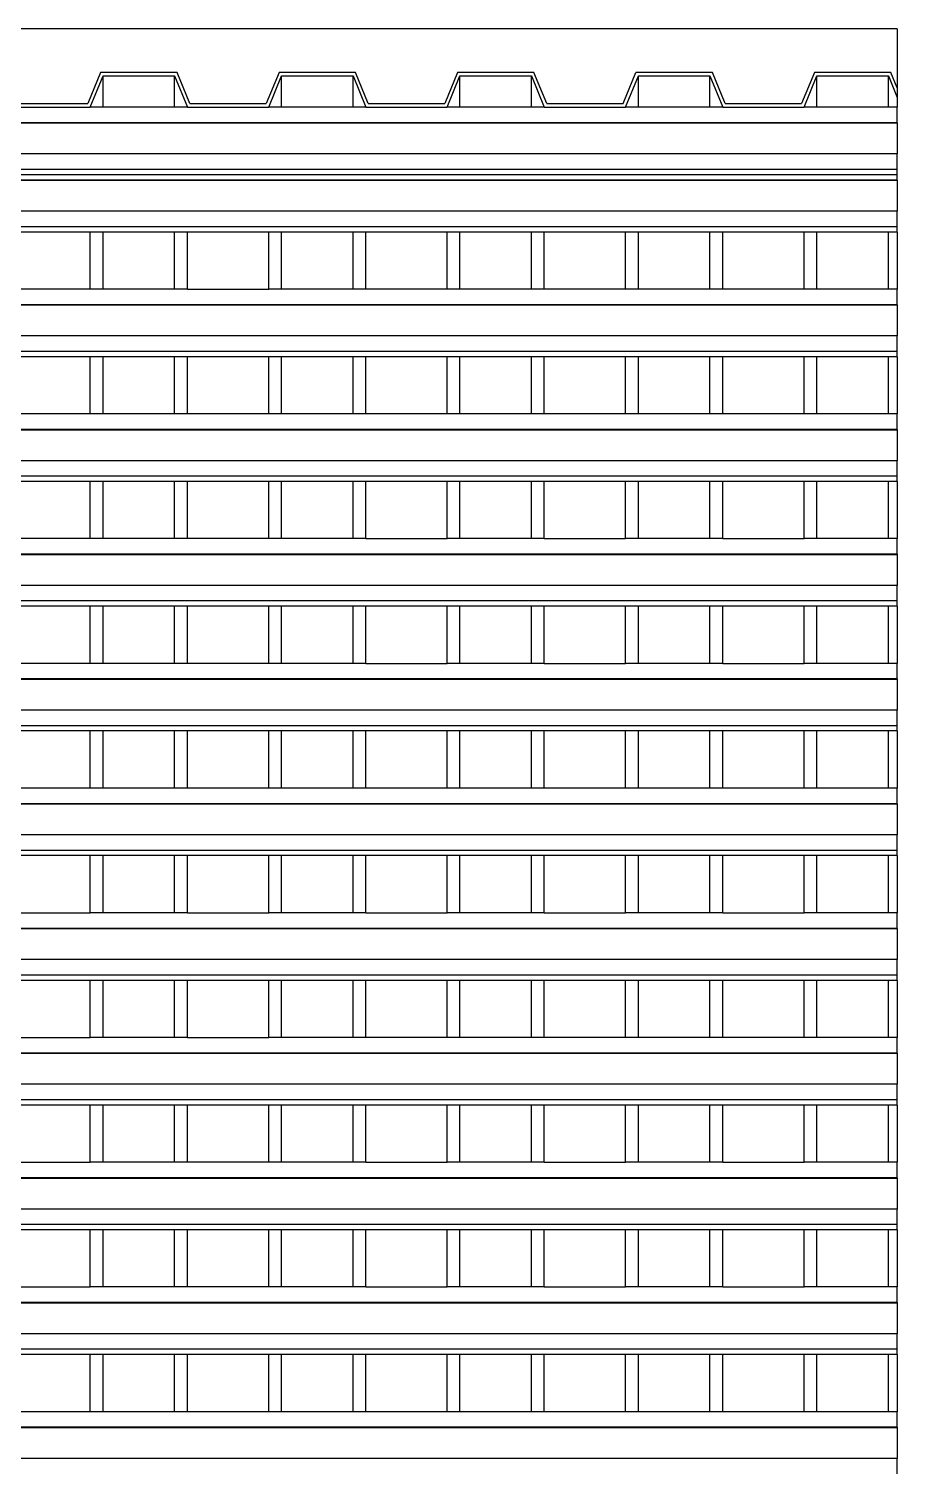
# Model space of a CAD drawing. Extents: x -101 to 101, y -14 to 18.
# Drawn here: x 54.968 to 56.342, y 15.745 to 18.019 of the extents above; entities that cross this region are included whole.
import ezdxf

# ---------------------------------------------------------------- set-up
doc = ezdxf.new("R2010")
doc.units = 0
doc.layers.get('0').update_dxf_attribs({"linetype": 'CONTINUOUS'})

msp = doc.modelspace()

# ---------------------------------------------------------------- linework, layer by layer
for p, q in [((56.3423, 18.019), (53.6493, 18.019)), ((56.3423, 18.019), (56.3423, 17.9253)), ((55.0816, 17.9499), (55.0614, 17.9006)), ((55.0653, 17.895), (55.0855, 17.9443)), ((55.2026, 17.9499), (55.0816, 17.9499)), ((55.0855, 17.9443), (55.1987, 17.9443)), ((55.0855, 17.895), (55.0855, 17.9443)), ((55.1987, 17.895), (55.1987, 17.9443)), ((55.1987, 17.9443), (55.2189, 17.895)), ((55.2228, 17.9006), (55.2026, 17.9499)), ((55.364, 17.9499), (55.3438, 17.9006)), ((55.3477, 17.895), (55.3679, 17.9443)), ((55.485, 17.9499), (55.364, 17.9499)), ((55.3679, 17.895), (55.3679, 17.9443)), ((55.3679, 17.9443), (55.4811, 17.9443)), ((55.4811, 17.9443), (55.5013, 17.895)), ((55.4811, 17.895), (55.4811, 17.9443)), ((55.5052, 17.9006), (55.485, 17.9499)), ((55.6464, 17.9499), (55.6262, 17.9006)), ((55.6301, 17.895), (55.6503, 17.9443)), ((55.7674, 17.9499), (55.6464, 17.9499)), ((55.6503, 17.9443), (55.7635, 17.9443)), ((55.6503, 17.895), (55.6503, 17.9443)), ((55.7635, 17.895), (55.7635, 17.9443)), ((55.7635, 17.9443), (55.7837, 17.895)), ((55.7876, 17.9006), (55.7674, 17.9499)), ((55.9086, 17.9006), (55.9288, 17.9499)), ((55.9125, 17.895), (55.9327, 17.9443)), ((56.0498, 17.9499), (55.9288, 17.9499)), ((55.9327, 17.9443), (56.0459, 17.9443)), ((55.9327, 17.895), (55.9327, 17.9443)), ((56.0459, 17.895), (56.0459, 17.9443)), ((56.0459, 17.9443), (56.0661, 17.895)), ((56.07, 17.9006), (56.0498, 17.9499)), ((56.2112, 17.9499), (56.191, 17.9006)), ((56.1949, 17.895), (56.2151, 17.9443)), ((56.3322, 17.9499), (56.2112, 17.9499)), ((56.2151, 17.9443), (56.3283, 17.9443)), ((56.2151, 17.895), (56.2151, 17.9443)), ((56.3283, 17.895), (56.3283, 17.9443)), ((56.3283, 17.9443), (56.3423, 17.9101)), ((56.3423, 17.9253), (56.3322, 17.9499)), ((56.3423, 17.9253), (56.3423, 17.9101)), ((54.9403, 17.9006), (55.0614, 17.9006)), ((55.2228, 17.9006), (55.3438, 17.9006)), ((55.5052, 17.9006), (55.6262, 17.9006)), ((55.7876, 17.9006), (55.9086, 17.9006)), ((56.07, 17.9006), (56.191, 17.9006)), ((56.3423, 17.9101), (56.3423, 17.895)), ((54.9364, 17.895), (55.0653, 17.895)), ((55.0855, 17.895), (55.0653, 17.895)), ((55.1987, 17.895), (55.0855, 17.895)), ((55.2189, 17.895), (55.1987, 17.895)), ((55.2189, 17.895), (55.3477, 17.895)), ((55.3679, 17.895), (55.3477, 17.895)), ((55.4811, 17.895), (55.3679, 17.895)), ((55.5013, 17.895), (55.4811, 17.895)), ((55.5013, 17.895), (55.6301, 17.895)), ((55.6503, 17.895), (55.6301, 17.895)), ((55.7635, 17.895), (55.6503, 17.895)), ((55.7837, 17.895), (55.7635, 17.895)), ((55.7837, 17.895), (55.9125, 17.895)), ((55.9327, 17.895), (55.9125, 17.895)), ((56.0459, 17.895), (55.9327, 17.895)), ((56.0661, 17.895), (56.0459, 17.895)), ((56.0661, 17.895), (56.1949, 17.895)), ((56.2151, 17.895), (56.1949, 17.895)), ((56.3283, 17.895), (56.2151, 17.895)), ((56.3423, 17.895), (56.3283, 17.895)), ((56.3423, 17.8703), (56.3423, 17.895)), ((56.3423, 17.8703), (38.6477, 17.8703)), ((56.3423, 17.8695), (38.6477, 17.8695)), ((56.3423, 17.8703), (56.3423, 17.8695)), ((56.3423, 17.8695), (56.3423, 17.821)), ((56.3423, 17.821), (38.6477, 17.821)), ((56.3423, 17.7963), (56.3423, 17.821)), ((56.3423, 17.7963), (53.6477, 17.7963)), ((56.3423, 17.7881), (53.6477, 17.7881)), ((56.3423, 17.7881), (56.3423, 17.7963)), ((56.3423, 17.7796), (56.3423, 17.7881)), ((56.3423, 17.7796), (53.6477, 17.7796)), ((56.3423, 17.7788), (53.6477, 17.7788)), ((56.3423, 17.7796), (56.3423, 17.7788)), ((56.3423, 17.7788), (56.3423, 17.7303)), ((56.3423, 17.7303), (53.6477, 17.7303)), ((56.3423, 17.7056), (56.3423, 17.7303)), ((56.3423, 17.7056), (53.6477, 17.7056)), ((55.0653, 17.6974), (54.9364, 17.6974)), ((55.0653, 17.607), (55.0653, 17.6974)), ((55.0855, 17.6974), (55.0653, 17.6974)), ((55.0855, 17.607), (55.0855, 17.6974)), ((55.1987, 17.6974), (55.0855, 17.6974)), ((55.1987, 17.607), (55.1987, 17.6974)), ((55.2189, 17.6974), (55.1987, 17.6974)), ((55.2189, 17.607), (55.2189, 17.6974)), ((55.3477, 17.6974), (55.2189, 17.6974)), ((55.3477, 17.607), (55.3477, 17.6974)), ((55.3679, 17.6974), (55.3477, 17.6974)), ((55.3679, 17.607), (55.3679, 17.6974)), ((55.4811, 17.6974), (55.3679, 17.6974)), ((55.4811, 17.607), (55.4811, 17.6974)), ((55.5013, 17.6974), (55.4811, 17.6974)), ((55.5013, 17.607), (55.5013, 17.6974)), ((55.6301, 17.6974), (55.5013, 17.6974)), ((55.6301, 17.607), (55.6301, 17.6974)), ((55.6503, 17.6974), (55.6301, 17.6974)), ((55.6503, 17.607), (55.6503, 17.6974)), ((55.7635, 17.6974), (55.6503, 17.6974)), ((55.7635, 17.607), (55.7635, 17.6974)), ((55.7837, 17.6974), (55.7635, 17.6974)), ((55.7837, 17.607), (55.7837, 17.6974)), ((55.9125, 17.6974), (55.7837, 17.6974)), ((55.9125, 17.607), (55.9125, 17.6974)), ((55.9327, 17.6974), (55.9125, 17.6974)), ((55.9327, 17.607), (55.9327, 17.6974)), ((56.0459, 17.6974), (55.9327, 17.6974)), ((56.0459, 17.607), (56.0459, 17.6974)), ((56.0661, 17.6974), (56.0459, 17.6974)), ((56.0661, 17.607), (56.0661, 17.6974)), ((56.1949, 17.6974), (56.0661, 17.6974)), ((56.1949, 17.607), (56.1949, 17.6974)), ((56.2151, 17.6974), (56.1949, 17.6974)), ((56.2151, 17.607), (56.2151, 17.6974)), ((56.3283, 17.6974), (56.2151, 17.6974)), ((56.3283, 17.607), (56.3283, 17.6974)), ((56.3423, 17.6974), (56.3283, 17.6974)), ((56.3423, 17.6974), (56.3423, 17.7056)), ((56.3423, 17.6974), (56.3423, 17.607)), ((55.0653, 17.607), (54.9364, 17.607)), ((55.0855, 17.607), (55.0653, 17.607)), ((55.1987, 17.607), (55.0855, 17.607)), ((55.2189, 17.607), (55.1987, 17.607)), ((55.2189, 17.607), (55.3477, 17.607)), ((55.3679, 17.607), (55.3477, 17.607)), ((55.4811, 17.607), (55.3679, 17.607)), ((55.5013, 17.607), (55.4811, 17.607)), ((55.6301, 17.607), (55.5013, 17.607)), ((55.6503, 17.607), (55.6301, 17.607)), ((55.7635, 17.607), (55.6503, 17.607)), ((55.7837, 17.607), (55.7635, 17.607)), ((55.9125, 17.607), (55.7837, 17.607)), ((55.9327, 17.607), (55.9125, 17.607)), ((56.0459, 17.607), (55.9327, 17.607)), ((56.0661, 17.607), (56.0459, 17.607)), ((56.1949, 17.607), (56.0661, 17.607)), ((56.2151, 17.607), (56.1949, 17.607)), ((56.3283, 17.607), (56.2151, 17.607)), ((56.3423, 17.607), (56.3283, 17.607)), ((56.3423, 17.5823), (56.3423, 17.607)), ((56.3423, 17.5823), (53.6477, 17.5823)), ((56.3423, 17.5815), (53.6477, 17.5815)), ((56.3423, 17.5823), (56.3423, 17.5815)), ((56.3423, 17.5815), (56.3423, 17.533)), ((56.3423, 17.533), (53.6477, 17.533)), ((56.3423, 17.5083), (56.3423, 17.533)), ((56.3423, 17.5083), (53.6477, 17.5083)), ((55.0653, 17.5001), (54.9364, 17.5001)), ((55.0653, 17.4097), (55.0653, 17.5001)), ((55.0855, 17.5001), (55.0653, 17.5001)), ((55.0855, 17.4097), (55.0855, 17.5001)), ((55.1987, 17.5001), (55.0855, 17.5001)), ((55.1987, 17.4097), (55.1987, 17.5001)), ((55.2189, 17.5001), (55.1987, 17.5001)), ((55.2189, 17.4097), (55.2189, 17.5001)), ((55.3477, 17.5001), (55.2189, 17.5001)), ((55.3477, 17.4097), (55.3477, 17.5001)), ((55.3679, 17.5001), (55.3477, 17.5001)), ((55.3679, 17.4097), (55.3679, 17.5001)), ((55.4811, 17.5001), (55.3679, 17.5001)), ((55.4811, 17.4097), (55.4811, 17.5001)), ((55.5013, 17.5001), (55.4811, 17.5001)), ((55.5013, 17.4097), (55.5013, 17.5001)), ((55.6301, 17.5001), (55.5013, 17.5001)), ((55.6301, 17.4097), (55.6301, 17.5001)), ((55.6503, 17.5001), (55.6301, 17.5001)), ((55.6503, 17.4097), (55.6503, 17.5001)), ((55.7635, 17.5001), (55.6503, 17.5001)), ((55.7635, 17.4097), (55.7635, 17.5001)), ((55.7837, 17.5001), (55.7635, 17.5001)), ((55.7837, 17.4097), (55.7837, 17.5001)), ((55.9125, 17.5001), (55.7837, 17.5001)), ((55.9125, 17.4097), (55.9125, 17.5001)), ((55.9327, 17.5001), (55.9125, 17.5001)), ((55.9327, 17.4097), (55.9327, 17.5001)), ((56.0459, 17.5001), (55.9327, 17.5001)), ((56.0459, 17.4097), (56.0459, 17.5001)), ((56.0661, 17.5001), (56.0459, 17.5001)), ((56.0661, 17.4097), (56.0661, 17.5001)), ((56.1949, 17.5001), (56.0661, 17.5001)), ((56.1949, 17.4097), (56.1949, 17.5001)), ((56.2151, 17.5001), (56.1949, 17.5001)), ((56.2151, 17.4097), (56.2151, 17.5001)), ((56.3283, 17.5001), (56.2151, 17.5001)), ((56.3283, 17.4097), (56.3283, 17.5001)), ((56.3423, 17.5001), (56.3283, 17.5001)), ((56.3423, 17.5001), (56.3423, 17.5083)), ((56.3423, 17.5001), (56.3423, 17.4097)), ((55.0653, 17.4097), (54.9364, 17.4097)), ((55.0855, 17.4097), (55.0653, 17.4097)), ((55.1987, 17.4097), (55.0855, 17.4097)), ((55.2189, 17.4097), (55.1987, 17.4097)), ((55.3477, 17.4097), (55.2189, 17.4097)), ((55.3679, 17.4097), (55.3477, 17.4097)), ((55.4811, 17.4097), (55.3679, 17.4097)), ((55.5013, 17.4097), (55.4811, 17.4097)), ((55.6301, 17.4097), (55.5013, 17.4097)), ((55.6503, 17.4097), (55.6301, 17.4097)), ((55.7635, 17.4097), (55.6503, 17.4097)), ((55.7837, 17.4097), (55.7635, 17.4097)), ((55.9125, 17.4097), (55.7837, 17.4097)), ((55.9327, 17.4097), (55.9125, 17.4097)), ((56.0459, 17.4097), (55.9327, 17.4097)), ((56.0661, 17.4097), (56.0459, 17.4097)), ((56.1949, 17.4097), (56.0661, 17.4097)), ((56.2151, 17.4097), (56.1949, 17.4097)), ((56.3283, 17.4097), (56.2151, 17.4097)), ((56.3423, 17.4097), (56.3283, 17.4097)), ((56.3423, 17.385), (56.3423, 17.4097)), ((56.3423, 17.385), (53.6477, 17.385)), ((56.3423, 17.3842), (53.6477, 17.3842)), ((56.3423, 17.385), (56.3423, 17.3842)), ((56.3423, 17.3842), (56.3423, 17.3357)), ((56.3423, 17.3357), (53.6477, 17.3357)), ((56.3423, 17.311), (56.3423, 17.3357)), ((56.3423, 17.311), (53.6477, 17.311)), ((56.3423, 17.3028), (56.3423, 17.311)), ((55.0653, 17.3028), (54.9364, 17.3028)), ((55.0653, 17.2124), (55.0653, 17.3028)), ((55.0855, 17.3028), (55.0653, 17.3028)), ((55.0855, 17.2124), (55.0855, 17.3028)), ((55.1987, 17.3028), (55.0855, 17.3028)), ((55.1987, 17.2124), (55.1987, 17.3028)), ((55.2189, 17.3028), (55.1987, 17.3028)), ((55.2189, 17.2124), (55.2189, 17.3028)), ((55.3477, 17.3028), (55.2189, 17.3028)), ((55.3477, 17.2124), (55.3477, 17.3028)), ((55.3679, 17.3028), (55.3477, 17.3028)), ((55.3679, 17.2124), (55.3679, 17.3028)), ((55.4811, 17.3028), (55.3679, 17.3028)), ((55.4811, 17.2124), (55.4811, 17.3028)), ((55.5013, 17.3028), (55.4811, 17.3028)), ((55.5013, 17.2124), (55.5013, 17.3028)), ((55.6301, 17.3028), (55.5013, 17.3028)), ((55.6301, 17.2124), (55.6301, 17.3028)), ((55.6503, 17.3028), (55.6301, 17.3028)), ((55.6503, 17.2124), (55.6503, 17.3028)), ((55.7635, 17.3028), (55.6503, 17.3028)), ((55.7635, 17.2124), (55.7635, 17.3028)), ((55.7837, 17.3028), (55.7635, 17.3028)), ((55.7837, 17.2124), (55.7837, 17.3028)), ((55.9125, 17.3028), (55.7837, 17.3028)), ((55.9125, 17.2124), (55.9125, 17.3028)), ((55.9327, 17.3028), (55.9125, 17.3028)), ((55.9327, 17.2124), (55.9327, 17.3028)), ((56.0459, 17.3028), (55.9327, 17.3028)), ((56.0459, 17.2124), (56.0459, 17.3028)), ((56.0661, 17.3028), (56.0459, 17.3028)), ((56.0661, 17.2124), (56.0661, 17.3028)), ((56.1949, 17.3028), (56.0661, 17.3028)), ((56.1949, 17.2124), (56.1949, 17.3028)), ((56.2151, 17.3028), (56.1949, 17.3028)), ((56.2151, 17.2124), (56.2151, 17.3028)), ((56.3283, 17.3028), (56.2151, 17.3028)), ((56.3283, 17.2124), (56.3283, 17.3028)), ((56.3423, 17.3028), (56.3283, 17.3028)), ((56.3423, 17.3028), (56.3423, 17.2124)), ((55.0653, 17.2124), (54.9364, 17.2124)), ((55.0855, 17.2124), (55.0653, 17.2124)), ((55.1987, 17.2124), (55.0855, 17.2124)), ((55.2189, 17.2124), (55.1987, 17.2124)), ((55.3477, 17.2124), (55.2189, 17.2124)), ((55.3679, 17.2124), (55.3477, 17.2124)), ((55.4811, 17.2124), (55.3679, 17.2124)), ((55.5013, 17.2124), (55.4811, 17.2124)), ((55.5013, 17.2124), (55.6301, 17.2124)), ((55.6503, 17.2124), (55.6301, 17.2124)), ((55.7635, 17.2124), (55.6503, 17.2124)), ((55.7837, 17.2124), (55.7635, 17.2124)), ((55.7837, 17.2124), (55.9125, 17.2124)), ((55.9327, 17.2124), (55.9125, 17.2124)), ((56.0459, 17.2124), (55.9327, 17.2124)), ((56.0661, 17.2124), (56.0459, 17.2124)), ((56.0661, 17.2124), (56.1949, 17.2124)), ((56.2151, 17.2124), (56.1949, 17.2124)), ((56.3283, 17.2124), (56.2151, 17.2124)), ((56.3423, 17.2124), (56.3283, 17.2124)), ((56.3423, 17.1877), (56.3423, 17.2124)), ((56.3423, 17.1877), (53.7377, 17.1877)), ((56.3423, 17.1869), (53.7377, 17.1869)), ((56.3423, 17.1877), (56.3423, 17.1869)), ((56.3423, 17.1869), (56.3423, 17.1384)), ((56.3423, 17.1384), (53.7377, 17.1384)), ((56.3423, 17.1138), (56.3423, 17.1384)), ((56.3423, 17.1138), (53.7377, 17.1138)), ((55.0653, 17.1055), (54.9364, 17.1055)), ((55.0653, 17.0151), (55.0653, 17.1055)), ((55.0855, 17.1055), (55.0653, 17.1055)), ((55.0855, 17.0151), (55.0855, 17.1055)), ((55.1987, 17.1055), (55.0855, 17.1055)), ((55.1987, 17.0151), (55.1987, 17.1055)), ((55.2189, 17.1055), (55.1987, 17.1055)), ((55.2189, 17.0151), (55.2189, 17.1055)), ((55.3477, 17.1055), (55.2189, 17.1055)), ((55.3477, 17.0151), (55.3477, 17.1055)), ((55.3679, 17.1055), (55.3477, 17.1055)), ((55.3679, 17.0151), (55.3679, 17.1055)), ((55.4811, 17.1055), (55.3679, 17.1055)), ((55.4811, 17.0151), (55.4811, 17.1055)), ((55.5013, 17.1055), (55.4811, 17.1055)), ((55.5013, 17.0151), (55.5013, 17.1055)), ((55.6301, 17.1055), (55.5013, 17.1055)), ((55.6301, 17.0151), (55.6301, 17.1055)), ((55.6503, 17.1055), (55.6301, 17.1055)), ((55.6503, 17.0151), (55.6503, 17.1055)), ((55.7635, 17.1055), (55.6503, 17.1055)), ((55.7635, 17.0151), (55.7635, 17.1055)), ((55.7837, 17.1055), (55.7635, 17.1055)), ((55.7837, 17.0151), (55.7837, 17.1055)), ((55.9125, 17.1055), (55.7837, 17.1055)), ((55.9125, 17.0151), (55.9125, 17.1055)), ((55.9327, 17.1055), (55.9125, 17.1055)), ((55.9327, 17.0151), (55.9327, 17.1055)), ((56.0459, 17.1055), (55.9327, 17.1055)), ((56.0459, 17.0151), (56.0459, 17.1055)), ((56.0661, 17.1055), (56.0459, 17.1055)), ((56.0661, 17.0151), (56.0661, 17.1055)), ((56.1949, 17.1055), (56.0661, 17.1055)), ((56.1949, 17.0151), (56.1949, 17.1055)), ((56.2151, 17.1055), (56.1949, 17.1055)), ((56.2151, 17.0151), (56.2151, 17.1055)), ((56.3283, 17.1055), (56.2151, 17.1055)), ((56.3283, 17.0151), (56.3283, 17.1055)), ((56.3423, 17.1055), (56.3283, 17.1055)), ((56.3423, 17.1055), (56.3423, 17.1138)), ((56.3423, 17.1055), (56.3423, 17.0151)), ((55.0653, 17.0151), (54.9364, 17.0151)), ((55.0855, 17.0151), (55.0653, 17.0151)), ((55.1987, 17.0151), (55.0855, 17.0151)), ((55.2189, 17.0151), (55.1987, 17.0151)), ((55.3477, 17.0151), (55.2189, 17.0151)), ((55.3679, 17.0151), (55.3477, 17.0151)), ((55.4811, 17.0151), (55.3679, 17.0151)), ((55.5013, 17.0151), (55.4811, 17.0151)), ((55.5013, 17.0151), (55.6301, 17.0151)), ((55.6503, 17.0151), (55.6301, 17.0151)), ((55.7635, 17.0151), (55.6503, 17.0151)), ((55.7837, 17.0151), (55.7635, 17.0151)), ((55.7837, 17.0151), (55.9125, 17.0151)), ((55.9327, 17.0151), (55.9125, 17.0151)), ((56.0459, 17.0151), (55.9327, 17.0151)), ((56.0661, 17.0151), (56.0459, 17.0151)), ((56.0661, 17.0151), (56.1949, 17.0151)), ((56.2151, 17.0151), (56.1949, 17.0151)), ((56.3283, 17.0151), (56.2151, 17.0151)), ((56.3423, 17.0151), (56.3283, 17.0151)), ((56.3423, 16.9905), (56.3423, 17.0151)), ((56.3423, 16.9905), (53.7377, 16.9905)), ((56.3423, 16.9896), (53.7377, 16.9896)), ((56.3423, 16.9905), (56.3423, 16.9896)), ((56.3423, 16.9896), (56.3423, 16.9411)), ((56.3423, 16.9411), (53.7377, 16.9411)), ((56.3423, 16.9165), (56.3423, 16.9411)), ((56.3423, 16.9165), (53.7377, 16.9165)), ((55.0653, 16.9083), (54.9364, 16.9083)), ((55.0653, 16.8178), (55.0653, 16.9083)), ((55.0855, 16.9083), (55.0653, 16.9083)), ((55.0855, 16.8178), (55.0855, 16.9083)), ((55.1987, 16.9083), (55.0855, 16.9083)), ((55.1987, 16.8178), (55.1987, 16.9083)), ((55.2189, 16.9083), (55.1987, 16.9083)), ((55.2189, 16.8178), (55.2189, 16.9083)), ((55.3477, 16.9083), (55.2189, 16.9083)), ((55.3477, 16.8178), (55.3477, 16.9083)), ((55.3679, 16.9083), (55.3477, 16.9083)), ((55.3679, 16.8178), (55.3679, 16.9083)), ((55.4811, 16.9083), (55.3679, 16.9083)), ((55.4811, 16.8178), (55.4811, 16.9083)), ((55.5013, 16.9083), (55.4811, 16.9083)), ((55.5013, 16.8178), (55.5013, 16.9083)), ((55.6301, 16.9083), (55.5013, 16.9083)), ((55.6301, 16.8178), (55.6301, 16.9083)), ((55.6503, 16.9083), (55.6301, 16.9083)), ((55.6503, 16.8178), (55.6503, 16.9083)), ((55.7635, 16.9083), (55.6503, 16.9083)), ((55.7635, 16.8178), (55.7635, 16.9083)), ((55.7837, 16.9083), (55.7635, 16.9083)), ((55.7837, 16.8178), (55.7837, 16.9083)), ((55.9125, 16.9083), (55.7837, 16.9083)), ((55.9125, 16.8178), (55.9125, 16.9083)), ((55.9327, 16.9083), (55.9125, 16.9083)), ((55.9327, 16.8178), (55.9327, 16.9083)), ((56.0459, 16.9083), (55.9327, 16.9083)), ((56.0459, 16.8178), (56.0459, 16.9083)), ((56.0661, 16.9083), (56.0459, 16.9083)), ((56.0661, 16.8178), (56.0661, 16.9083)), ((56.1949, 16.9083), (56.0661, 16.9083)), ((56.1949, 16.8178), (56.1949, 16.9083)), ((56.2151, 16.9083), (56.1949, 16.9083)), ((56.2151, 16.8178), (56.2151, 16.9083)), ((56.3283, 16.9083), (56.2151, 16.9083)), ((56.3283, 16.8178), (56.3283, 16.9083)), ((56.3423, 16.9083), (56.3283, 16.9083)), ((56.3423, 16.9083), (56.3423, 16.9165)), ((56.3423, 16.9083), (56.3423, 16.8178)), ((55.0653, 16.8178), (54.9364, 16.8178)), ((55.0855, 16.8178), (55.0653, 16.8178)), ((55.1987, 16.8178), (55.0855, 16.8178)), ((55.2189, 16.8178), (55.1987, 16.8178)), ((55.3477, 16.8178), (55.2189, 16.8178)), ((55.3679, 16.8178), (55.3477, 16.8178)), ((55.4811, 16.8178), (55.3679, 16.8178)), ((55.5013, 16.8178), (55.4811, 16.8178)), ((55.6301, 16.8178), (55.5013, 16.8178)), ((55.6503, 16.8178), (55.6301, 16.8178)), ((55.7635, 16.8178), (55.6503, 16.8178)), ((55.7837, 16.8178), (55.7635, 16.8178)), ((55.9125, 16.8178), (55.7837, 16.8178)), ((55.9327, 16.8178), (55.9125, 16.8178)), ((56.0459, 16.8178), (55.9327, 16.8178)), ((56.0661, 16.8178), (56.0459, 16.8178)), ((56.1949, 16.8178), (56.0661, 16.8178)), ((56.2151, 16.8178), (56.1949, 16.8178)), ((56.3283, 16.8178), (56.2151, 16.8178)), ((56.3423, 16.8178), (56.3283, 16.8178)), ((56.3423, 16.7932), (56.3423, 16.8178)), ((56.3423, 16.7932), (53.7377, 16.7932)), ((56.3423, 16.7924), (53.7377, 16.7924)), ((56.3423, 16.7932), (56.3423, 16.7924)), ((56.3423, 16.7924), (56.3423, 16.7439)), ((56.3423, 16.7439), (53.7377, 16.7439)), ((56.3423, 16.7192), (56.3423, 16.7439)), ((56.3423, 16.7192), (53.7377, 16.7192)), ((56.3423, 16.711), (56.3423, 16.7192)), ((55.0653, 16.711), (54.9364, 16.711)), ((55.0653, 16.6206), (55.0653, 16.711)), ((55.0855, 16.711), (55.0653, 16.711)), ((55.0855, 16.6206), (55.0855, 16.711)), ((55.1987, 16.711), (55.0855, 16.711)), ((55.1987, 16.6206), (55.1987, 16.711)), ((55.2189, 16.711), (55.1987, 16.711)), ((55.2189, 16.6206), (55.2189, 16.711)), ((55.3477, 16.711), (55.2189, 16.711)), ((55.3477, 16.6206), (55.3477, 16.711)), ((55.3679, 16.711), (55.3477, 16.711)), ((55.3679, 16.6206), (55.3679, 16.711)), ((55.4811, 16.711), (55.3679, 16.711)), ((55.4811, 16.6206), (55.4811, 16.711)), ((55.5013, 16.711), (55.4811, 16.711)), ((55.5013, 16.6206), (55.5013, 16.711)), ((55.6301, 16.711), (55.5013, 16.711)), ((55.6301, 16.6206), (55.6301, 16.711)), ((55.6503, 16.711), (55.6301, 16.711)), ((55.6503, 16.6206), (55.6503, 16.711)), ((55.7635, 16.711), (55.6503, 16.711)), ((55.7635, 16.6206), (55.7635, 16.711)), ((55.7837, 16.711), (55.7635, 16.711)), ((55.7837, 16.6206), (55.7837, 16.711)), ((55.9125, 16.711), (55.7837, 16.711)), ((55.9125, 16.6206), (55.9125, 16.711)), ((55.9327, 16.711), (55.9125, 16.711)), ((55.9327, 16.6206), (55.9327, 16.711)), ((56.0459, 16.711), (55.9327, 16.711)), ((56.0459, 16.6206), (56.0459, 16.711)), ((56.0661, 16.711), (56.0459, 16.711)), ((56.0661, 16.6206), (56.0661, 16.711)), ((56.1949, 16.711), (56.0661, 16.711)), ((56.1949, 16.6206), (56.1949, 16.711)), ((56.2151, 16.711), (56.1949, 16.711)), ((56.2151, 16.6206), (56.2151, 16.711)), ((56.3283, 16.711), (56.2151, 16.711)), ((56.3283, 16.6206), (56.3283, 16.711)), ((56.3423, 16.711), (56.3283, 16.711)), ((56.3423, 16.711), (56.3423, 16.6206)), ((54.9364, 16.6206), (55.0653, 16.6206)), ((55.0855, 16.6206), (55.0653, 16.6206)), ((55.1987, 16.6206), (55.0855, 16.6206)), ((55.2189, 16.6206), (55.1987, 16.6206)), ((55.2189, 16.6206), (55.3477, 16.6206)), ((55.3679, 16.6206), (55.3477, 16.6206)), ((55.4811, 16.6206), (55.3679, 16.6206)), ((55.5013, 16.6206), (55.4811, 16.6206)), ((55.5013, 16.6206), (55.6301, 16.6206)), ((55.6503, 16.6206), (55.6301, 16.6206)), ((55.7635, 16.6206), (55.6503, 16.6206)), ((55.7837, 16.6206), (55.7635, 16.6206)), ((55.7837, 16.6206), (55.9125, 16.6206)), ((55.9327, 16.6206), (55.9125, 16.6206)), ((56.0459, 16.6206), (55.9327, 16.6206)), ((56.0661, 16.6206), (56.0459, 16.6206)), ((56.0661, 16.6206), (56.1949, 16.6206)), ((56.2151, 16.6206), (56.1949, 16.6206)), ((56.3283, 16.6206), (56.2151, 16.6206)), ((56.3423, 16.6206), (56.3283, 16.6206)), ((56.3423, 16.5959), (56.3423, 16.6206)), ((56.3423, 16.5959), (53.7377, 16.5959)), ((56.3423, 16.5951), (53.7377, 16.5951)), ((56.3423, 16.5959), (56.3423, 16.5951)), ((56.3423, 16.5951), (56.3423, 16.5466)), ((56.3423, 16.5466), (53.7377, 16.5466)), ((56.3423, 16.5219), (56.3423, 16.5466)), ((56.3423, 16.5219), (53.7377, 16.5219)), ((55.0653, 16.5137), (54.9364, 16.5137)), ((55.0653, 16.4233), (55.0653, 16.5137)), ((55.0855, 16.5137), (55.0653, 16.5137)), ((55.0855, 16.4233), (55.0855, 16.5137)), ((55.1987, 16.5137), (55.0855, 16.5137)), ((55.1987, 16.4233), (55.1987, 16.5137)), ((55.2189, 16.5137), (55.1987, 16.5137)), ((55.2189, 16.4233), (55.2189, 16.5137)), ((55.3477, 16.5137), (55.2189, 16.5137)), ((55.3477, 16.4233), (55.3477, 16.5137)), ((55.3679, 16.5137), (55.3477, 16.5137)), ((55.3679, 16.4233), (55.3679, 16.5137)), ((55.4811, 16.5137), (55.3679, 16.5137)), ((55.4811, 16.4233), (55.4811, 16.5137)), ((55.5013, 16.5137), (55.4811, 16.5137)), ((55.5013, 16.4233), (55.5013, 16.5137)), ((55.6301, 16.5137), (55.5013, 16.5137)), ((55.6301, 16.4233), (55.6301, 16.5137)), ((55.6503, 16.5137), (55.6301, 16.5137)), ((55.6503, 16.4233), (55.6503, 16.5137)), ((55.7635, 16.5137), (55.6503, 16.5137)), ((55.7635, 16.4233), (55.7635, 16.5137)), ((55.7837, 16.5137), (55.7635, 16.5137)), ((55.7837, 16.4233), (55.7837, 16.5137)), ((55.9125, 16.5137), (55.7837, 16.5137)), ((55.9125, 16.4233), (55.9125, 16.5137)), ((55.9327, 16.5137), (55.9125, 16.5137)), ((55.9327, 16.4233), (55.9327, 16.5137)), ((56.0459, 16.5137), (55.9327, 16.5137)), ((56.0459, 16.4233), (56.0459, 16.5137)), ((56.0661, 16.5137), (56.0459, 16.5137)), ((56.0661, 16.4233), (56.0661, 16.5137)), ((56.1949, 16.5137), (56.0661, 16.5137)), ((56.1949, 16.4233), (56.1949, 16.5137)), ((56.2151, 16.5137), (56.1949, 16.5137)), ((56.2151, 16.4233), (56.2151, 16.5137)), ((56.3283, 16.5137), (56.2151, 16.5137)), ((56.3283, 16.4233), (56.3283, 16.5137)), ((56.3423, 16.5137), (56.3283, 16.5137)), ((56.3423, 16.5137), (56.3423, 16.5219)), ((56.3423, 16.5137), (56.3423, 16.4233)), ((54.9364, 16.4233), (55.0653, 16.4233)), ((55.0855, 16.4233), (55.0653, 16.4233)), ((55.1987, 16.4233), (55.0855, 16.4233)), ((55.2189, 16.4233), (55.1987, 16.4233)), ((55.2189, 16.4233), (55.3477, 16.4233)), ((55.3679, 16.4233), (55.3477, 16.4233)), ((55.4811, 16.4233), (55.3679, 16.4233)), ((55.5013, 16.4233), (55.4811, 16.4233)), ((55.6301, 16.4233), (55.5013, 16.4233)), ((55.6503, 16.4233), (55.6301, 16.4233)), ((55.7635, 16.4233), (55.6503, 16.4233)), ((55.7837, 16.4233), (55.7635, 16.4233)), ((55.9125, 16.4233), (55.7837, 16.4233)), ((55.9327, 16.4233), (55.9125, 16.4233)), ((56.0459, 16.4233), (55.9327, 16.4233)), ((56.0661, 16.4233), (56.0459, 16.4233)), ((56.1949, 16.4233), (56.0661, 16.4233)), ((56.2151, 16.4233), (56.1949, 16.4233)), ((56.3283, 16.4233), (56.2151, 16.4233)), ((56.3423, 16.4233), (56.3283, 16.4233)), ((56.3423, 16.3986), (56.3423, 16.4233)), ((56.3423, 16.3986), (53.7377, 16.3986)), ((56.3423, 16.3978), (53.7377, 16.3978)), ((56.3423, 16.3986), (56.3423, 16.3978)), ((56.3423, 16.3978), (56.3423, 16.3493)), ((56.3423, 16.3493), (53.7377, 16.3493)), ((56.3423, 16.3246), (56.3423, 16.3493)), ((56.3423, 16.3246), (53.7377, 16.3246)), ((55.0653, 16.3164), (54.9364, 16.3164)), ((55.0653, 16.226), (55.0653, 16.3164)), ((55.0855, 16.3164), (55.0653, 16.3164)), ((55.0855, 16.226), (55.0855, 16.3164)), ((55.1987, 16.3164), (55.0855, 16.3164)), ((55.1987, 16.226), (55.1987, 16.3164)), ((55.2189, 16.3164), (55.1987, 16.3164)), ((55.2189, 16.226), (55.2189, 16.3164)), ((55.3477, 16.3164), (55.2189, 16.3164)), ((55.3477, 16.226), (55.3477, 16.3164)), ((55.3679, 16.3164), (55.3477, 16.3164)), ((55.3679, 16.226), (55.3679, 16.3164)), ((55.4811, 16.3164), (55.3679, 16.3164)), ((55.4811, 16.226), (55.4811, 16.3164)), ((55.5013, 16.3164), (55.4811, 16.3164)), ((55.5013, 16.226), (55.5013, 16.3164)), ((55.6301, 16.3164), (55.5013, 16.3164)), ((55.6301, 16.226), (55.6301, 16.3164)), ((55.6503, 16.3164), (55.6301, 16.3164)), ((55.6503, 16.226), (55.6503, 16.3164)), ((55.7635, 16.3164), (55.6503, 16.3164)), ((55.7635, 16.226), (55.7635, 16.3164)), ((55.7837, 16.3164), (55.7635, 16.3164)), ((55.7837, 16.226), (55.7837, 16.3164)), ((55.9125, 16.3164), (55.7837, 16.3164)), ((55.9125, 16.226), (55.9125, 16.3164)), ((55.9327, 16.3164), (55.9125, 16.3164)), ((55.9327, 16.226), (55.9327, 16.3164)), ((56.0459, 16.3164), (55.9327, 16.3164)), ((56.0459, 16.226), (56.0459, 16.3164)), ((56.0661, 16.3164), (56.0459, 16.3164)), ((56.0661, 16.226), (56.0661, 16.3164)), ((56.1949, 16.3164), (56.0661, 16.3164)), ((56.1949, 16.226), (56.1949, 16.3164)), ((56.2151, 16.3164), (56.1949, 16.3164)), ((56.2151, 16.226), (56.2151, 16.3164)), ((56.3283, 16.3164), (56.2151, 16.3164)), ((56.3283, 16.226), (56.3283, 16.3164)), ((56.3423, 16.3164), (56.3283, 16.3164)), ((56.3423, 16.3164), (56.3423, 16.3246)), ((56.3423, 16.3164), (56.3423, 16.226)), ((54.9364, 16.226), (55.0653, 16.226)), ((55.0855, 16.226), (55.0653, 16.226)), ((55.1987, 16.226), (55.0855, 16.226)), ((55.2189, 16.226), (55.1987, 16.226)), ((55.3477, 16.226), (55.2189, 16.226)), ((55.3679, 16.226), (55.3477, 16.226)), ((55.4811, 16.226), (55.3679, 16.226)), ((55.5013, 16.226), (55.4811, 16.226)), ((55.5013, 16.226), (55.6301, 16.226)), ((55.6503, 16.226), (55.6301, 16.226)), ((55.7635, 16.226), (55.6503, 16.226)), ((55.7837, 16.226), (55.7635, 16.226)), ((55.7837, 16.226), (55.9125, 16.226)), ((55.9327, 16.226), (55.9125, 16.226)), ((56.0459, 16.226), (55.9327, 16.226)), ((56.0661, 16.226), (56.0459, 16.226)), ((56.0661, 16.226), (56.1949, 16.226)), ((56.2151, 16.226), (56.1949, 16.226)), ((56.3283, 16.226), (56.2151, 16.226)), ((56.3423, 16.226), (56.3283, 16.226)), ((56.3423, 16.2013), (56.3423, 16.226)), ((56.3423, 16.2013), (53.7377, 16.2013)), ((56.3423, 16.2005), (53.7377, 16.2005)), ((56.3423, 16.2013), (56.3423, 16.2005)), ((56.3423, 16.2005), (56.3423, 16.152)), ((56.3423, 16.152), (53.7377, 16.152)), ((56.3423, 16.1274), (56.3423, 16.152)), ((56.3423, 16.1274), (53.7377, 16.1274)), ((56.3423, 16.1191), (56.3423, 16.1274)), ((55.0653, 16.1191), (54.9364, 16.1191)), ((55.0653, 16.0287), (55.0653, 16.1191)), ((55.0855, 16.1191), (55.0653, 16.1191)), ((55.0855, 16.0287), (55.0855, 16.1191)), ((55.1987, 16.1191), (55.0855, 16.1191)), ((55.1987, 16.0287), (55.1987, 16.1191)), ((55.2189, 16.1191), (55.1987, 16.1191)), ((55.2189, 16.0287), (55.2189, 16.1191)), ((55.3477, 16.1191), (55.2189, 16.1191)), ((55.3477, 16.0287), (55.3477, 16.1191)), ((55.3679, 16.1191), (55.3477, 16.1191)), ((55.3679, 16.0287), (55.3679, 16.1191)), ((55.4811, 16.1191), (55.3679, 16.1191)), ((55.4811, 16.0287), (55.4811, 16.1191)), ((55.5013, 16.1191), (55.4811, 16.1191)), ((55.5013, 16.0287), (55.5013, 16.1191)), ((55.6301, 16.1191), (55.5013, 16.1191)), ((55.6301, 16.0287), (55.6301, 16.1191)), ((55.6503, 16.1191), (55.6301, 16.1191)), ((55.6503, 16.0287), (55.6503, 16.1191)), ((55.7635, 16.1191), (55.6503, 16.1191)), ((55.7635, 16.0287), (55.7635, 16.1191)), ((55.7837, 16.1191), (55.7635, 16.1191)), ((55.7837, 16.0287), (55.7837, 16.1191)), ((55.9125, 16.1191), (55.7837, 16.1191)), ((55.9125, 16.0287), (55.9125, 16.1191)), ((55.9327, 16.1191), (55.9125, 16.1191)), ((55.9327, 16.0287), (55.9327, 16.1191)), ((56.0459, 16.1191), (55.9327, 16.1191)), ((56.0459, 16.0287), (56.0459, 16.1191)), ((56.0661, 16.1191), (56.0459, 16.1191)), ((56.0661, 16.0287), (56.0661, 16.1191)), ((56.1949, 16.1191), (56.0661, 16.1191)), ((56.1949, 16.0287), (56.1949, 16.1191)), ((56.2151, 16.1191), (56.1949, 16.1191)), ((56.2151, 16.0287), (56.2151, 16.1191)), ((56.3283, 16.1191), (56.2151, 16.1191)), ((56.3283, 16.0287), (56.3283, 16.1191)), ((56.3423, 16.1191), (56.3283, 16.1191)), ((56.3423, 16.1191), (56.3423, 16.0287)), ((54.9364, 16.0287), (55.0653, 16.0287)), ((55.0855, 16.0287), (55.0653, 16.0287)), ((55.1987, 16.0287), (55.0855, 16.0287)), ((55.2189, 16.0287), (55.1987, 16.0287)), ((55.3477, 16.0287), (55.2189, 16.0287)), ((55.3679, 16.0287), (55.3477, 16.0287)), ((55.4811, 16.0287), (55.3679, 16.0287)), ((55.5013, 16.0287), (55.4811, 16.0287)), ((55.5013, 16.0287), (55.6301, 16.0287)), ((55.6503, 16.0287), (55.6301, 16.0287)), ((55.7635, 16.0287), (55.6503, 16.0287)), ((55.7837, 16.0287), (55.7635, 16.0287)), ((55.7837, 16.0287), (55.9125, 16.0287)), ((55.9327, 16.0287), (55.9125, 16.0287)), ((56.0459, 16.0287), (55.9327, 16.0287)), ((56.0661, 16.0287), (56.0459, 16.0287)), ((56.0661, 16.0287), (56.1949, 16.0287)), ((56.2151, 16.0287), (56.1949, 16.0287)), ((56.3283, 16.0287), (56.2151, 16.0287)), ((56.3423, 16.0287), (56.3283, 16.0287)), ((56.3423, 16.0041), (56.3423, 16.0287)), ((56.3423, 16.0041), (53.7377, 16.0041)), ((56.3423, 16.0032), (53.7377, 16.0032)), ((56.3423, 16.0041), (56.3423, 16.0032)), ((56.3423, 16.0032), (56.3423, 15.9547)), ((56.3423, 15.9547), (53.7377, 15.9547)), ((56.3423, 15.9301), (56.3423, 15.9547)), ((56.3423, 15.9301), (53.7377, 15.9301)), ((55.0653, 15.9219), (54.9364, 15.9219)), ((55.0653, 15.8314), (55.0653, 15.9219)), ((55.0855, 15.9219), (55.0653, 15.9219)), ((55.0855, 15.8314), (55.0855, 15.9219)), ((55.1987, 15.9219), (55.0855, 15.9219)), ((55.1987, 15.8314), (55.1987, 15.9219)), ((55.2189, 15.9219), (55.1987, 15.9219)), ((55.2189, 15.8314), (55.2189, 15.9219)), ((55.3477, 15.9219), (55.2189, 15.9219)), ((55.3477, 15.8314), (55.3477, 15.9219)), ((55.3679, 15.9219), (55.3477, 15.9219)), ((55.3679, 15.8314), (55.3679, 15.9219)), ((55.4811, 15.9219), (55.3679, 15.9219)), ((55.4811, 15.8314), (55.4811, 15.9219)), ((55.5013, 15.9219), (55.4811, 15.9219)), ((55.5013, 15.8314), (55.5013, 15.9219)), ((55.6301, 15.9219), (55.5013, 15.9219)), ((55.6301, 15.8314), (55.6301, 15.9219)), ((55.6503, 15.9219), (55.6301, 15.9219)), ((55.6503, 15.8314), (55.6503, 15.9219)), ((55.7635, 15.9219), (55.6503, 15.9219)), ((55.7635, 15.8314), (55.7635, 15.9219)), ((55.7837, 15.9219), (55.7635, 15.9219)), ((55.7837, 15.8314), (55.7837, 15.9219)), ((55.9125, 15.9219), (55.7837, 15.9219)), ((55.9125, 15.8314), (55.9125, 15.9219)), ((55.9327, 15.9219), (55.9125, 15.9219)), ((55.9327, 15.8314), (55.9327, 15.9219)), ((56.0459, 15.9219), (55.9327, 15.9219)), ((56.0459, 15.8314), (56.0459, 15.9219)), ((56.0661, 15.9219), (56.0459, 15.9219)), ((56.0661, 15.8314), (56.0661, 15.9219)), ((56.1949, 15.9219), (56.0661, 15.9219)), ((56.1949, 15.8314), (56.1949, 15.9219)), ((56.2151, 15.9219), (56.1949, 15.9219)), ((56.2151, 15.8314), (56.2151, 15.9219)), ((56.3283, 15.9219), (56.2151, 15.9219)), ((56.3283, 15.8314), (56.3283, 15.9219)), ((56.3423, 15.9219), (56.3283, 15.9219)), ((56.3423, 15.9219), (56.3423, 15.9301)), ((56.3423, 15.9219), (56.3423, 15.8314)), ((55.0653, 15.8314), (54.9364, 15.8314)), ((55.0855, 15.8314), (55.0653, 15.8314)), ((55.1987, 15.8314), (55.0855, 15.8314)), ((55.2189, 15.8314), (55.1987, 15.8314)), ((55.3477, 15.8314), (55.2189, 15.8314)), ((55.3679, 15.8314), (55.3477, 15.8314)), ((55.4811, 15.8314), (55.3679, 15.8314)), ((55.5013, 15.8314), (55.4811, 15.8314)), ((55.6301, 15.8314), (55.5013, 15.8314)), ((55.6503, 15.8314), (55.6301, 15.8314)), ((55.7635, 15.8314), (55.6503, 15.8314)), ((55.7837, 15.8314), (55.7635, 15.8314)), ((55.9125, 15.8314), (55.7837, 15.8314)), ((55.9327, 15.8314), (55.9125, 15.8314)), ((56.0459, 15.8314), (55.9327, 15.8314)), ((56.0661, 15.8314), (56.0459, 15.8314)), ((56.1949, 15.8314), (56.0661, 15.8314)), ((56.2151, 15.8314), (56.1949, 15.8314)), ((56.3283, 15.8314), (56.2151, 15.8314)), ((56.3423, 15.8314), (56.3283, 15.8314)), ((56.3423, 15.8068), (56.3423, 15.8314)), ((56.3423, 15.8068), (53.7377, 15.8068)), ((56.3423, 15.806), (53.7377, 15.806)), ((56.3423, 15.8068), (56.3423, 15.806)), ((56.3423, 15.806), (56.3423, 15.7575)), ((56.3423, 15.7575), (53.7377, 15.7575)), ((56.3423, 15.7328), (56.3423, 15.7575))]:
    msp.add_line(p, q)

doc.saveas('drawing.dxf')
